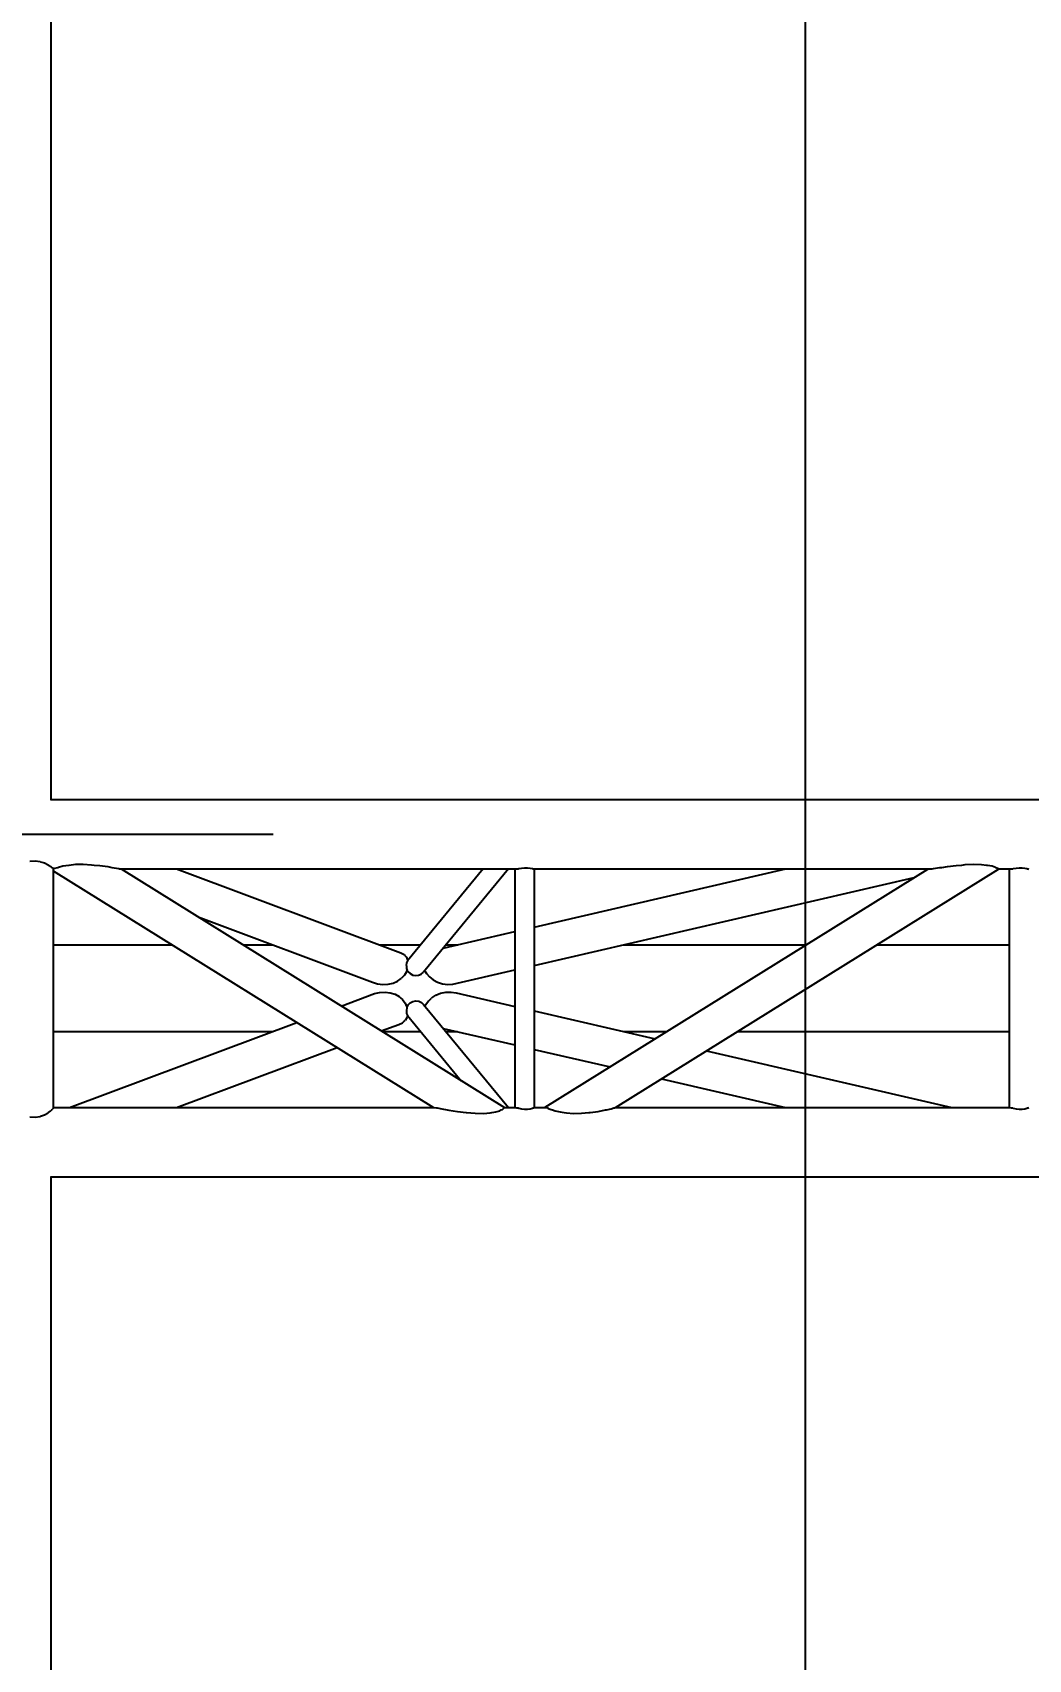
# Model space of a CAD drawing. Header units: millimetres. Extents: x 150209.93 to 150215.05, y 136675.65 to 136679.93.
# Drawn here: x 150213.9635 to 150214.08, y 136677.3883 to 136677.5786 of the extents above; entities that cross this region are included whole.
import ezdxf

# ---------------------------------------------------------------- set-up
doc = ezdxf.new("R2010")
doc.units = ezdxf.units.MM
doc.header["$LTSCALE"] = 0.25
doc.linetypes.add('CENTER', pattern=[50.8, 31.75, -6.35, 6.35, -6.35])
doc.linetypes.add('XKITLINE00', pattern=[0])
doc.styles.add('ROMANS', font='romans.shx')
doc.dimstyles.new('MD300', dxfattribs={"dimtxt": 2.5, "dimasz": 2.5, "dimexe": 1, "dimexo": 1, "dimgap": 0.5, "dimtad": 1, "dimdec": 1, "dimlfac": 50, "dimrnd": 0.5, "dimdsep": 46, "dimtxsty": 'ROMANS', "dimcen": 1, "dimclrd": 146, "dimclre": 146, "dimclrt": 30, "dimadec": 1, "dimazin": 2, "dimtfac": 1, "dimtdec": 1, "dimtmove": 0, "dimatfit": 1, "dimfxl": 1, "dimtolj": 1, "dimtzin": 0, "dimlwd": -1, "dimlwe": -1, "dimarcsym": 0})

# ---------------------------------------------------------------- blocks, each defined once
blk = doc.blocks.new('çatıı')
at = {"color": 8, "linetype": 'XKITLINE00'}
for p, q in [((25185.79, 10710.21), (25185.79, 9290.28)), ((25185.79, 9290.57), (26261.34, 9290.57)), ((25173.61, 9254.46), (25176.65, 9254.71)), ((25176.65, 9254.71), (25179.53, 9254.3)), ((25179.53, 9254.3), (25179.78, 9254.2)), ((25179.78, 9254.2), (25182.12, 9253.54)), ((25182.12, 9253.54), (25184.28, 9252.41)), ((25184.28, 9252.41), (25184.45, 9252.26)), ((25184.45, 9252.26), (25185.91, 9251.4)), ((25185.91, 9251.4), (25186.38, 9250.87)), ((25186.38, 9250.87), (25186.92, 9250.54)), ((25186.92, 9250.54), (25187.1, 9250.17)), ((25187.1, 9250.17), (25187.26, 9249.42)), ((25187.12, 9250.1), (25188.14, 9250.51)), ((25187.26, 9249.42), (25187.26, 9110.34)), ((25187.26, 9248.92), (25409.45, 9110.57)), ((25188.14, 9250.51), (25189.93, 9250.88)), ((25189.93, 9250.88), (25190.27, 9251.06)), ((25190.27, 9251.06), (25192.86, 9251.76)), ((25192.86, 9251.76), (25196.29, 9252.26)), ((25196.29, 9252.26), (25196.51, 9252.28)), ((25196.51, 9252.28), (25200.16, 9252.69)), ((25200.16, 9252.69), (25204.68, 9252.76)), ((25204.68, 9252.76), (25209.64, 9252.47)), ((25209.64, 9252.47), (25211.17, 9252.28)), ((25211.17, 9252.28), (25214.53, 9251.98)), ((25214.53, 9251.98), (25219.07, 9251.36)), ((25219.07, 9251.36), (25221.5, 9250.88)), ((25221.5, 9250.88), (25222.9, 9250.71)), ((25222.9, 9250.71), (25225.6, 9250.2)), ((25225.6, 9250.2), (25226, 9250.08)), ((25226, 9250.08), (25226.85, 9249.98)), ((25226.85, 9249.98), (25450.93, 9110.46)), ((25226.86, 9249.97), (25457.74, 9249.97)), ((25259.26, 9249.97), (25390.45, 9201.01)), ((25438.57, 9249.97), (25394.22, 9196.22)), ((25453.33, 9249.97), (25403.58, 9189.68)), ((25457, 9249.97), (25457, 9110.6)), ((25457.06, 9249.97), (25457.17, 9249.89)), ((25457.17, 9249.89), (25457.28, 9249.92)), ((25457.28, 9249.92), (25458.09, 9250.01)), ((25457.45, 9249.97), (25457.48, 9249.95)), ((25458.09, 9250.01), (25459.07, 9250.08)), ((25459.07, 9250.08), (25459.35, 9250.15)), ((25459.35, 9250.15), (25460.94, 9250.41)), ((25460.94, 9250.41), (25462.7, 9250.56)), ((25462.7, 9250.56), (25464.46, 9250.57)), ((25464.46, 9250.57), (25466.05, 9250.46)), ((25466.05, 9250.46), (25467.31, 9250.23)), ((25467.31, 9250.23), (25467.68, 9250.08)), ((25467.68, 9250.08), (25468.12, 9250.04)), ((25468.12, 9250.04), (25468.4, 9249.95)), ((25468.31, 9249.97), (25699.34, 9249.97)), ((25468.4, 9216), (25615.49, 9249.97)), ((25468.4, 9249.95), (25468.4, 9110.53)), ((25474.75, 9110.64), (25698.5, 9249.95)), ((25515.99, 9110.6), (25739.74, 9249.92)), ((25698.5, 9249.95), (25698.55, 9249.97)), ((25698.5, 9249.95), (25698.6, 9249.89)), ((25698.6, 9249.89), (25699.46, 9249.99)), ((25699.46, 9249.99), (25700.92, 9250.08)), ((25700.92, 9250.08), (25701.75, 9250.24)), ((25701.75, 9250.24), (25705.34, 9250.74)), ((25705.34, 9250.74), (25706.7, 9250.88)), ((25706.7, 9250.88), (25709.95, 9251.42)), ((25709.95, 9251.42), (25715.05, 9252.02)), ((25715.05, 9252.02), (25718.29, 9252.28)), ((25718.29, 9252.28), (25720.31, 9252.5)), ((25720.31, 9252.5), (25725.37, 9252.77)), ((25725.37, 9252.77), (25729.76, 9252.66)), ((25729.76, 9252.66), (25732.7, 9252.28)), ((25732.7, 9252.28), (25733.29, 9252.23)), ((25733.29, 9252.23), (25736.17, 9251.71)), ((25736.17, 9251.71), (25738.03, 9251)), ((25738.03, 9251), (25738.13, 9250.88)), ((25738.13, 9250.88), (25739.33, 9250.47)), ((25739.33, 9250.47), (25739.56, 9250.08)), ((25739.56, 9250.08), (25739.81, 9250.05)), ((25739.81, 9250.05), (25739.74, 9249.92)), ((25739.77, 9249.97), (25746.81, 9249.97)), ((25746.09, 9249.97), (25746.09, 9110.6)), ((25746.15, 9249.97), (25746.26, 9249.89)), ((25746.26, 9249.89), (25746.37, 9249.92)), ((25746.37, 9249.92), (25747.18, 9250.02)), ((25746.53, 9249.97), (25746.57, 9249.95)), ((25747.18, 9250.02), (25748.16, 9250.08)), ((25748.16, 9250.08), (25748.44, 9250.16)), ((25748.44, 9250.16), (25750.03, 9250.42)), ((25750.03, 9250.42), (25751.79, 9250.56)), ((25751.79, 9250.56), (25753.55, 9250.58)), ((25753.55, 9250.58), (25755.14, 9250.47)), ((25755.14, 9250.47), (25756.4, 9250.23)), ((25756.4, 9250.23), (25756.77, 9250.08)), ((25756.77, 9250.08), (25757.21, 9250.04)), ((25757.21, 9250.04), (25757.49, 9249.95)), ((25468.4, 9193.63), (25690.41, 9244.91)), ((25271.96, 9221.89), (25373.84, 9183.86)), ((25415.15, 9203.7), (25457, 9213.37)), ((25187.26, 9205.67), (25256.71, 9205.67)), ((25298.01, 9205.67), (25315.41, 9205.67)), ((25377.94, 9205.67), (25402.01, 9205.67)), ((25390.45, 9201.01), (25392.27, 9199.89)), ((25392.27, 9199.89), (25392.54, 9199.56)), ((25392.54, 9199.56), (25393.65, 9198.37)), ((25393.65, 9198.37), (25394.36, 9196.72)), ((25416.78, 9205.67), (25423.7, 9205.67)), ((25520.54, 9205.67), (25627.39, 9205.67)), ((25668.69, 9205.67), (25746.09, 9205.67)), ((25393.64, 9189.89), (25392.52, 9187.91)), ((25393.76, 9195.11), (25393.63, 9193.58)), ((25393.63, 9193.58), (25393.67, 9193.35)), ((25393.76, 9190.06), (25393.64, 9189.89)), ((25393.67, 9193.35), (25393.82, 9191.74)), ((25393.92, 9195.48), (25393.76, 9195.11)), ((25394.07, 9190.94), (25393.76, 9190.06)), ((25393.82, 9191.74), (25394.15, 9190.69)), ((25394.22, 9196.22), (25393.92, 9195.48)), ((25394.15, 9190.69), (25394.16, 9190.64)), ((25394.16, 9190.64), (25394.52, 9190.03)), ((25394.36, 9196.72), (25394.44, 9196.56)), ((25394.44, 9196.56), (25394.45, 9196.51)), ((25394.52, 9190.03), (25394.67, 9189.89)), ((25394.67, 9189.89), (25395.78, 9188.79)), ((25395.78, 9188.79), (25397.36, 9187.95)), ((25400.82, 9187.81), (25402.37, 9188.52)), ((25402.37, 9188.52), (25403.58, 9189.68)), ((25404.32, 9190.58), (25404.82, 9189.89)), ((25404.82, 9189.89), (25405.39, 9188.85)), ((25405.39, 9188.85), (25407.2, 9186.82)), ((25420.9, 9182.66), (25457, 9191)), ((25373.84, 9183.86), (25376.78, 9182.91)), ((25376.78, 9182.91), (25379.88, 9182.48)), ((25379.88, 9182.48), (25382.97, 9182.6)), ((25382.97, 9182.6), (25385.89, 9183.25)), ((25385.89, 9183.25), (25388.51, 9184.41)), ((25388.51, 9184.41), (25390.7, 9186.01)), ((25390.75, 9186.08), (25390.7, 9186.01)), ((25392.52, 9187.91), (25390.75, 9186.08)), ((25397.36, 9187.95), (25399.1, 9187.62)), ((25399.1, 9187.62), (25400.82, 9187.81)), ((25407.2, 9186.82), (25408.21, 9186.08)), ((25408.21, 9186.08), (25409.38, 9185.07)), ((25409.38, 9185.07), (25411.89, 9183.71)), ((25411.89, 9183.71), (25414.75, 9182.83)), ((25414.75, 9182.83), (25417.8, 9182.47)), ((25417.8, 9182.47), (25420.9, 9182.66)), ((25355.54, 9169.85), (25374.99, 9177.12)), ((25374.99, 9177.12), (25378.04, 9177.82)), ((25378.04, 9177.82), (25381.17, 9177.98)), ((25381.17, 9177.98), (25384.21, 9177.61)), ((25384.21, 9177.61), (25387.02, 9176.7)), ((25387.02, 9176.7), (25389.46, 9175.32)), ((25389.46, 9175.32), (25390.49, 9174.37)), ((25390.49, 9174.37), (25391.48, 9173.56)), ((25391.48, 9173.56), (25393.03, 9171.53)), ((25393.03, 9171.53), (25393.42, 9170.56)), ((25393.42, 9170.56), (25394.03, 9169.42)), ((25394.08, 9169.57), (25393.84, 9168.8)), ((25394.59, 9170.44), (25394.08, 9169.57)), ((25394.59, 9170.44), (25394.73, 9170.57)), ((25394.73, 9170.57), (25395.86, 9171.68)), ((25395.86, 9171.68), (25397.44, 9172.51)), ((25397.44, 9172.51), (25399.17, 9172.85)), ((25399.17, 9172.85), (25400.9, 9172.65)), ((25400.9, 9172.65), (25402.44, 9171.94)), ((25402.44, 9171.94), (25403.66, 9170.78)), ((25403.66, 9170.78), (25453.33, 9110.57)), ((25404.96, 9170.57), (25404.49, 9169.76)), ((25406.51, 9172.71), (25404.96, 9170.57)), ((25406.51, 9172.71), (25408.4, 9174.38)), ((25408.6, 9174.59), (25408.4, 9174.38)), ((25408.6, 9174.59), (25410.92, 9176.16)), ((25410.92, 9176.16), (25413.66, 9177.28)), ((25413.66, 9177.28), (25416.66, 9177.89)), ((25416.66, 9177.89), (25419.78, 9177.96)), ((25419.78, 9177.96), (25422.86, 9177.49)), ((25422.86, 9177.49), (25457, 9169.6)), ((25196.73, 9110.57), (25329.72, 9160.22)), ((25389.2, 9159.08), (25391.33, 9160.02)), ((25391.33, 9160.02), (25392.37, 9160.92)), ((25392.37, 9160.92), (25392.9, 9161.33)), ((25393.99, 9163.01), (25392.9, 9161.33)), ((25393.68, 9167.18), (25393.65, 9166.96)), ((25393.65, 9166.96), (25393.77, 9165.43)), ((25393.84, 9168.8), (25393.68, 9167.18)), ((25393.77, 9165.43), (25393.94, 9165.05)), ((25393.94, 9165.05), (25394.23, 9164.31)), ((25394.15, 9163.75), (25393.99, 9163.01)), ((25394.31, 9164.22), (25394.15, 9163.75)), ((25394.23, 9164.31), (25425.7, 9126.17)), ((25468.4, 9166.97), (25539.03, 9150.66)), ((25187.26, 9154.87), (25315.41, 9154.87)), ((25378.97, 9155.26), (25389.2, 9159.08)), ((25379.59, 9154.87), (25402.01, 9154.87)), ((25415.2, 9156.79), (25457, 9147.13)), ((25416.78, 9154.87), (25423.47, 9154.87)), ((25520.77, 9154.87), (25545.8, 9154.87)), ((25587.1, 9154.87), (25746.09, 9154.87)), ((25259.26, 9110.57), (25353.16, 9145.62)), ((25468.4, 9144.5), (25512.7, 9134.26)), ((25569.15, 9143.7), (25712.55, 9110.57)), ((25542.82, 9127.31), (25615.26, 9110.57)), ((25173.61, 9105.14), (25176.65, 9104.88)), ((25176.65, 9104.88), (25179.53, 9105.33)), ((25179.53, 9105.33), (25179.77, 9105.43)), ((25179.77, 9105.43), (25182.12, 9106.16)), ((25182.12, 9106.16), (25184.28, 9107.41)), ((25184.44, 9107.57), (25184.28, 9107.41)), ((25184.44, 9107.57), (25185.91, 9108.58)), ((25186.37, 9109.19), (25185.91, 9108.58)), ((25186.37, 9109.19), (25186.92, 9109.62)), ((25187.15, 9110.23), (25186.92, 9109.62)), ((25187.26, 9110.34), (25187.15, 9110.23)), ((25187.26, 9110.57), (25409.59, 9110.57)), ((25409.4, 9110.66), (25409.45, 9110.57)), ((25409.4, 9110.66), (25409.6, 9110.57)), ((25409.6, 9110.57), (25411.24, 9110.27)), ((25411.24, 9110.27), (25411.66, 9110.23)), ((25411.66, 9110.23), (25414.37, 9109.66)), ((25414.37, 9109.66), (25417.47, 9109.19)), ((25417.47, 9109.19), (25418.47, 9108.97)), ((25418.47, 9108.97), (25423.48, 9108.17)), ((25423.48, 9108.17), (25428.65, 9107.59)), ((25428.65, 9107.59), (25428.86, 9107.57)), ((25428.86, 9107.57), (25433.95, 9107.12)), ((25433.95, 9107.12), (25438.71, 9107.04)), ((25438.71, 9107.04), (25442.68, 9107.37)), ((25442.68, 9107.37), (25443.54, 9107.57)), ((25443.54, 9107.57), (25445.91, 9107.92)), ((25445.91, 9107.92), (25448.28, 9108.64)), ((25448.28, 9108.64), (25449.04, 9109.19)), ((25449.04, 9109.19), (25449.82, 9109.42)), ((25449.82, 9109.42), (25450.65, 9110.07)), ((25450.6, 9110.23), (25450.93, 9110.46)), ((25450.6, 9110.23), (25450.65, 9110.07)), ((25450.74, 9110.57), (25457.28, 9110.57)), ((25457, 9110.6), (25457.17, 9110.66)), ((25457, 9110.6), (25457.09, 9110.57)), ((25457.17, 9110.66), (25457.28, 9110.58)), ((25457.28, 9110.58), (25458.09, 9110.37)), ((25458.09, 9110.37), (25459.07, 9110.23)), ((25459.07, 9110.23), (25459.35, 9110.13)), ((25459.35, 9110.13), (25460.94, 9109.8)), ((25460.94, 9109.8), (25462.7, 9109.62)), ((25462.7, 9109.62), (25464.46, 9109.6)), ((25464.46, 9109.6), (25466.05, 9109.74)), ((25466.05, 9109.74), (25467.31, 9110.04)), ((25467.31, 9110.04), (25467.68, 9110.23)), ((25467.68, 9110.23), (25468.12, 9110.33)), ((25468.12, 9110.33), (25468.4, 9110.53)), ((25468.4, 9110.57), (25475.12, 9110.57)), ((25474.75, 9110.64), (25474.72, 9110.57)), ((25474.75, 9110.64), (25474.99, 9110.66)), ((25474.99, 9110.66), (25475.33, 9110.43)), ((25475.33, 9110.43), (25476.32, 9110.24)), ((25476.32, 9110.24), (25476.55, 9110.02)), ((25476.55, 9110.02), (25478.3, 9109.38)), ((25478.3, 9109.38), (25479.14, 9109.21)), ((25479.14, 9109.21), (25480.57, 9108.59)), ((25480.57, 9108.59), (25483.56, 9107.89)), ((25483.56, 9107.89), (25485.91, 9107.61)), ((25485.91, 9107.61), (25487.19, 9107.35)), ((25487.19, 9107.35), (25491.37, 9107.07)), ((25491.37, 9107.07), (25496.1, 9107.18)), ((25496.1, 9107.18), (25500.31, 9107.61)), ((25500.31, 9107.61), (25501.12, 9107.66)), ((25501.12, 9107.66), (25505.79, 9108.26)), ((25505.79, 9108.26), (25510.11, 9109.09)), ((25510.11, 9109.09), (25510.58, 9109.21)), ((25510.58, 9109.21), (25513.3, 9109.74)), ((25513.3, 9109.74), (25514.97, 9110.24)), ((25514.97, 9110.24), (25515.39, 9110.31)), ((25515.39, 9110.31), (25515.99, 9110.6)), ((25515.95, 9110.57), (25746.37, 9110.57)), ((25746.09, 9110.6), (25746.26, 9110.66)), ((25746.09, 9110.6), (25746.17, 9110.57)), ((25746.26, 9110.66), (25746.37, 9110.58)), ((25746.37, 9110.58), (25747.18, 9110.38)), ((25747.18, 9110.38), (25748.16, 9110.24)), ((25748.16, 9110.24), (25748.44, 9110.14)), ((25748.44, 9110.14), (25750.03, 9109.81)), ((25750.03, 9109.81), (25751.79, 9109.63)), ((25751.79, 9109.63), (25753.55, 9109.61)), ((25753.55, 9109.61), (25755.14, 9109.75)), ((25755.14, 9109.75), (25756.4, 9110.05)), ((25756.4, 9110.05), (25756.77, 9110.24)), ((25756.77, 9110.24), (25757.21, 9110.33)), ((25757.21, 9110.33), (25757.49, 9110.53)), ((25185.79, 9070.15), (25185.79, 7650.16)), ((25185.79, 9069.97), (26261.35, 9069.97))]:
    blk.add_line(p, q, dxfattribs=at)
at = {"color": 8, "linetype": 'CENTER'}
blk.add_line((24815.89, 9270.27), (26261.34, 9270.27), dxfattribs=at)
blk = doc.blocks.new('*D8')
at = {"color": 146, "transparency": 16777216}
for p, q in [((150214.91743, 136678.24692), (150215.05387, 136678.24692)), ((150214.05387, 136678.21692), (150214.05387, 136677.37684)), ((150214.91743, 136677.34684), (150215.05387, 136677.34684))]:
    blk.add_line(p, q, dxfattribs=at)
for points in [[(150214.04887, 136678.21692), (150214.05887, 136678.21692), (150214.05387, 136678.24692)], [(150214.04887, 136677.37684), (150214.05887, 136677.37684), (150214.05387, 136677.34684)]]:
    blk.add_solid(points, dxfattribs=at)
at = {"layer": 'DEFPOINTS', "color": 0, "transparency": 16777216}
for p in [(150213.91743, 136678.24692), (150213.91743, 136677.34684), (150214.05387, 136677.34684)]:
    blk.add_point(p, dxfattribs=at)
at = {"color": 30, "transparency": 16777216, "insert": (150214.02887, 136677.79688), "char_height": 0.03, "attachment_point": 5, "rotation": 90, "style": 'ROMANS'}
blk.add_mtext('\\A1;45', dxfattribs=at)

msp = doc.modelspace()

# ---------------------------------------------------------------- block references
at = {"xscale": 0.0002000170049888334, "yscale": 0.0002000170049888334, "zscale": 0.0002000170049888334}
msp.add_blockref('çatıı', (150208.92807, 136675.63059), dxfattribs=at)

# ---------------------------------------------------------------- dimensions: what is measured, and where the dimension line sits
dim = msp.add_aligned_dim(p1=(150213.91743, 136678.24692), p2=(150213.91743, 136677.34684), distance=0.13644, dimstyle='MD300', override={"dimtxt": 0.03, "dimasz": 0.03, "dimgap": 0.01})
dim.commit()
dim.dimension.update_dxf_attribs({"geometry": '*D8', "text_midpoint": (150214.02887, 136677.79688)})

doc.saveas('drawing.dxf')
